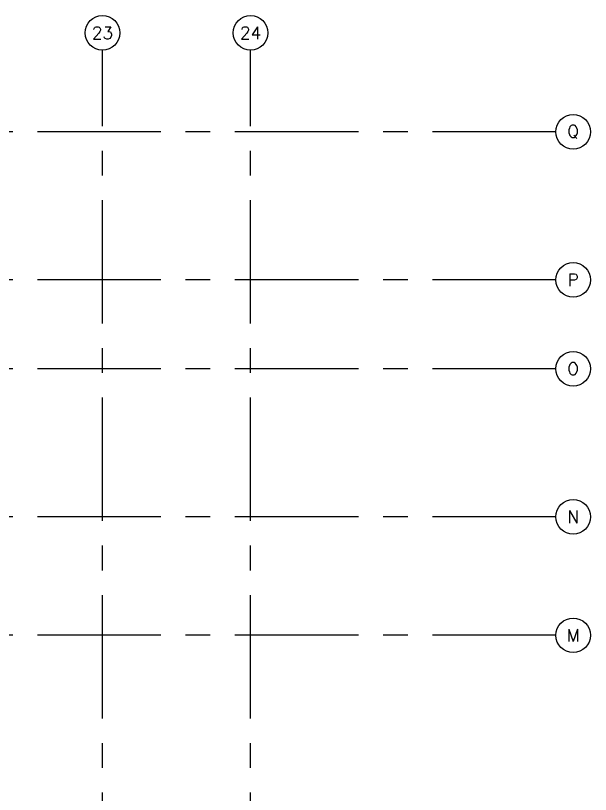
# Model space of a CAD drawing. Extents: x 417877.3 to 417955.8, y 43396.6 to 43486.9.
# Drawn here: x 417944.17 to 417955.81, y 43471.16 to 43486.93 of the extents above; entities that cross this region are included whole.
import ezdxf
from ezdxf.enums import TextEntityAlignment as Align

# ---------------------------------------------------------------- set-up
doc = ezdxf.new("R2010")
doc.units = 0
doc.header["$MEASUREMENT"] = 0
doc.linetypes.add('CENTERX2', pattern=[4, 2.5, -0.5, 0.5, -0.5])
for name, color, linetype in [('AX-CR', 7, 'CONTINUOUS'), ('AX-TXT', 2, 'CONTINUOUS'), ('AXES', 11, 'CENTERX2')]:
    doc.layers.add(name, color=color, linetype=linetype)
doc.styles.add('ROMANS', font='ROMANS.shx', dxfattribs={"width": 0.6})

# ---------------------------------------------------------------- blocks, each defined once
blk = doc.blocks.new('AXU')
at = {"layer": 'AX-CR'}
blk.add_circle((0, 350), 350, dxfattribs=at)
at = {"layer": 'AX-TXT', "style": 'ROMANS'}
blk.add_attdef('AX', text='', height=250, dxfattribs=at).set_placement((0, 350), align=Align.MIDDLE)
blk = doc.blocks.new('AXR')
at = {"layer": 'AX-CR'}
blk.add_circle((350, 0), 350, dxfattribs=at)
at = {"layer": 'AX-TXT', "style": 'ROMANS'}
blk.add_attdef('AX', text='', height=250, dxfattribs=at).set_placement((350, 0), align=Align.MIDDLE)

msp = doc.modelspace()

# ---------------------------------------------------------------- linework, layer by layer
at = {"layer": 'AXES'}
for p, q in [((417945.928, 43408.695), (417945.928, 43486.234)), ((417948.928, 43408.695), (417948.928, 43486.234)), ((417955.111, 43484.579), (417885.288, 43484.579)), ((417955.111, 43481.579), (417885.288, 43481.579)), ((417955.111, 43479.779), (417885.288, 43479.779)), ((417955.111, 43476.779), (417885.288, 43476.779)), ((417955.111, 43474.379), (417885.288, 43474.379))]:
    msp.add_line(p, q, dxfattribs=at)

# ---------------------------------------------------------------- block references
at = {"layer": 'AXES', "xscale": 0.0009999871253967285, "yscale": 0.001000002026557922, "zscale": 0.001}
for name, p, values in [('AXU', (417945.928, 43486.234), {'AX': '23'}), ('AXU', (417948.928, 43486.234), {'AX': '24'}), ('AXR', (417955.111, 43484.579), {'AX': 'Q'}), ('AXR', (417955.111, 43481.579), {'AX': 'P'}), ('AXR', (417955.111, 43479.779), {'AX': 'O'}), ('AXR', (417955.111, 43476.779), {'AX': 'N'}), ('AXR', (417955.111, 43474.379), {'AX': 'M'})]:
    msp.add_blockref(name, p, dxfattribs=at).add_auto_attribs(values)

doc.saveas('drawing.dxf')
